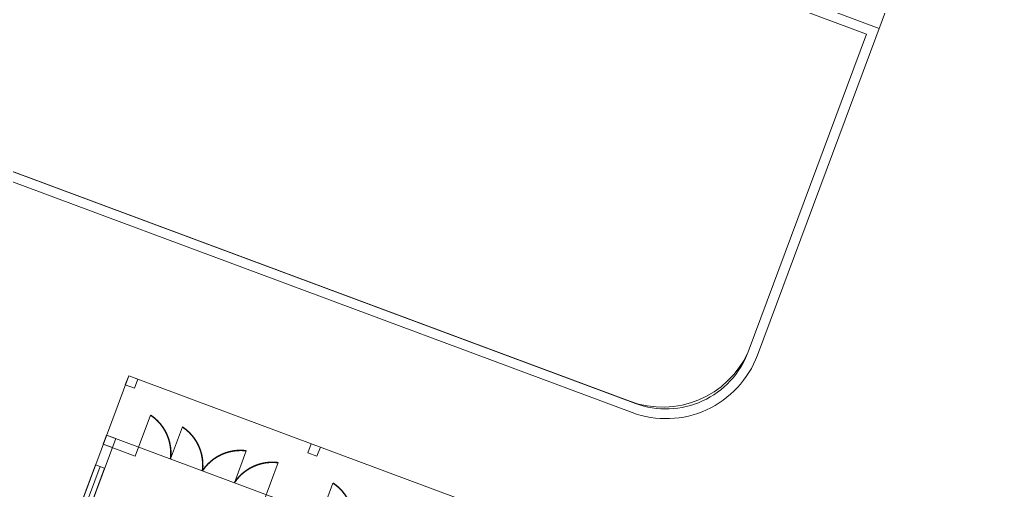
# Model space of a CAD drawing. Extents: x -2063571 to 559285, y 565862 to 1758715.
# Drawn here: x -2062797.891 to -2062797.379, y 566286.08 to 566286.323 of the extents above; entities that cross this region are included whole.
import ezdxf

# ---------------------------------------------------------------- set-up
doc = ezdxf.new("R2010")
doc.units = 0
doc.header["$MEASUREMENT"] = 0
for name, color, linetype, lineweight in [('CHIA LO', 40, 'CONTINUOUS', 0), ('k-duongqh', 7, 'CONTINUOUS', 0), ('k-viahe', 6, 'CONTINUOUS', 15), ('k.thuoc', 253, 'CONTINUOUS', 0), ('leduong', 3, 'CONTINUOUS', 20), ('Q-DUONG', 22, 'CONTINUOUS', 0)]:
    doc.layers.add(name, color=color, linetype=linetype, lineweight=lineweight)

# ---------------------------------------------------------------- blocks, each defined once
blk = doc.blocks.new('MB')
at = {"layer": 'CHIA LO', "color": 8}
blk.add_line((353.275, 626.65), (355.704, 633.173), dxfattribs=at)
blk.add_line((353.275, 626.65), (355.704, 633.173), dxfattribs=at)
blk.add_line((353.275, 626.65), (355.704, 633.173), dxfattribs=at)
blk.add_line((353.275, 626.65), (355.704, 633.173), dxfattribs=at)
blk.add_line((353.275, 626.65), (355.704, 633.173), dxfattribs=at)
blk.add_line((353.275, 626.65), (355.704, 633.173), dxfattribs=at)
blk.add_line((353.275, 626.65), (355.704, 633.173), dxfattribs=at)
at = {"layer": 'CHIA LO', "color": 8, "flags": 128}
for points in [[(361.39, 619.359), (353.991, 599.492, -0.414214), (353.09, 599.08), (316.543, 612.692, -0.414214), (316.131, 613.592), (324.053, 634.865, -0.414214), (324.954, 635.276), (350.772, 625.661)], [(361.39, 619.359), (353.991, 599.492, -0.414214), (353.09, 599.08), (316.543, 612.692, -0.414214), (316.131, 613.592), (324.053, 634.865, -0.414214), (324.954, 635.276), (350.772, 625.661)], [(361.39, 619.359), (353.991, 599.492, -0.414214), (353.09, 599.08), (316.543, 612.692, -0.414214), (316.131, 613.592), (324.053, 634.865, -0.414214), (324.954, 635.276), (350.772, 625.661)], [(361.39, 619.359), (353.991, 599.492, -0.414214), (353.09, 599.08), (316.543, 612.692, -0.414214), (316.131, 613.592), (324.053, 634.865, -0.414214), (324.954, 635.276), (350.772, 625.661)], [(361.39, 619.359), (353.991, 599.492, -0.414214), (353.09, 599.08), (316.543, 612.692, -0.414214), (316.131, 613.592), (324.053, 634.865, -0.414214), (324.954, 635.276), (350.772, 625.661)], [(361.39, 619.359), (353.991, 599.492, -0.414214), (353.09, 599.08), (316.543, 612.692, -0.414214), (316.131, 613.592), (324.053, 634.865, -0.414214), (324.954, 635.276), (350.772, 625.661)], [(361.39, 619.359), (353.991, 599.492, -0.414214), (353.09, 599.08), (316.543, 612.692, -0.414214), (316.131, 613.592), (324.053, 634.865, -0.414214), (324.954, 635.276), (350.772, 625.661)], [(361.202, 619.429), (353.803, 599.562, -0.414214), (353.16, 599.268), (316.612, 612.879, -0.414214), (316.318, 613.522), (324.241, 634.795, -0.414214), (324.884, 635.089), (350.702, 625.474)], [(361.202, 619.429), (353.803, 599.562, -0.414214), (353.16, 599.268), (316.612, 612.879, -0.414214), (316.318, 613.522), (324.241, 634.795, -0.414214), (324.884, 635.089), (350.702, 625.474)], [(361.202, 619.429), (353.803, 599.562, -0.414214), (353.16, 599.268), (316.612, 612.879, -0.414214), (316.318, 613.522), (324.241, 634.795, -0.414214), (324.884, 635.089), (350.702, 625.474)], [(361.202, 619.429), (353.803, 599.562, -0.414214), (353.16, 599.268), (316.612, 612.879, -0.414214), (316.318, 613.522), (324.241, 634.795, -0.414214), (324.884, 635.089), (350.702, 625.474)], [(361.202, 619.429), (353.803, 599.562, -0.414214), (353.16, 599.268), (316.612, 612.879, -0.414214), (316.318, 613.522), (324.241, 634.795, -0.414214), (324.884, 635.089), (350.702, 625.474)], [(361.202, 619.429), (353.803, 599.562, -0.414214), (353.16, 599.268), (316.612, 612.879, -0.414214), (316.318, 613.522), (324.241, 634.795, -0.414214), (324.884, 635.089), (350.702, 625.474)], [(361.202, 619.429), (353.803, 599.562, -0.414214), (353.16, 599.268), (316.612, 612.879, -0.414214), (316.318, 613.522), (324.241, 634.795, -0.414214), (324.884, 635.089), (350.702, 625.474)]]:
    blk.add_lwpolyline(points, format="xyb", dxfattribs=at)
at = {"layer": 'CHIA LO', "color": 8}
for radius, end in [(2, 339.5731), (2, 339.5731), (2, 339.5731), (2, 339.5731), (2, 339.5731), (2, 339.5731), (2, 339.5731), (1.8, 339.574), (1.8, 339.574), (1.8, 339.574), (1.8, 339.574), (1.8, 339.574), (1.8, 339.574), (1.8, 339.574)]:
    blk.add_arc((351.4, 627.348), radius, 249.5731, end, dxfattribs=at)
at = {"layer": 'k-duongqh', "color": 8, "ltscale": 0.5}
blk.add_lwpolyline([(361.493, 648.718), (357.917, 639.114), (355.704, 633.173)], dxfattribs=at)
at = {"layer": 'k-viahe', "color": 8, "ltscale": 2}
blk.add_lwpolyline([(353.087, 626.72), (355.517, 633.243), (315.548, 648.129), (301.727, 611.019), (355.705, 590.916), (369.526, 628.026), (361.327, 631.079), (358.897, 624.556, 0.414214), (359.956, 622.241, -0.395128), (361.39, 619.359), (353.991, 599.492, -0.414214), (353.09, 599.08), (316.543, 612.692, -0.485826), (316.197, 613.77), (324.053, 634.865, -0.414214), (324.954, 635.276), (350.653, 625.705, 0.394315), (353.087, 626.72, -0.705401)], format="xyb", dxfattribs=at)
at = {"layer": 'k.thuoc', "color": 8, "ltscale": 0.5}
for p, q in [((339.911, 625.011), (351.344, 620.753)), ((339.911, 625.011), (351.344, 620.753)), ((339.911, 625.011), (351.344, 620.753)), ((339.911, 625.011), (351.344, 620.753)), ((339.911, 625.011), (351.344, 620.753)), ((339.911, 625.011), (351.344, 620.753)), ((339.911, 625.011), (351.344, 620.753)), ((339.842, 624.823), (340.498, 624.579)), ((339.842, 624.823), (340.498, 624.579)), ((339.842, 624.823), (340.498, 624.579)), ((339.842, 624.823), (340.498, 624.579)), ((339.842, 624.823), (340.498, 624.579)), ((339.842, 624.823), (340.498, 624.579)), ((339.842, 624.823), (340.498, 624.579)), ((343.122, 623.602), (343.436, 624.445)), ((343.122, 623.602), (343.436, 624.445)), ((343.122, 623.602), (343.436, 624.445)), ((343.122, 623.602), (343.436, 624.445)), ((343.122, 623.602), (343.436, 624.445)), ((343.122, 623.602), (343.436, 624.445)), ((343.122, 623.602), (343.436, 624.445)), ((339.778, 624.365), (339.359, 623.24)), ((339.778, 624.365), (339.359, 623.24)), ((339.778, 624.365), (339.359, 623.24)), ((339.778, 624.365), (339.359, 623.24)), ((339.778, 624.365), (339.359, 623.24)), ((339.778, 624.365), (339.359, 623.24)), ((339.778, 624.365), (339.359, 623.24))]:
    blk.add_line(p, q, dxfattribs=at)
for points in [[(338.201, 620.419), (349.634, 616.161), (351.798, 621.971), (340.365, 626.229)], [(338.201, 620.419), (349.634, 616.161), (351.798, 621.971), (340.365, 626.229)], [(338.201, 620.419), (349.634, 616.161), (351.798, 621.971), (340.365, 626.229)], [(338.201, 620.419), (349.634, 616.161), (351.798, 621.971), (340.365, 626.229)], [(338.201, 620.419), (349.634, 616.161), (351.798, 621.971), (340.365, 626.229)], [(338.201, 620.419), (349.634, 616.161), (351.798, 621.971), (340.365, 626.229)], [(338.201, 620.419), (349.634, 616.161), (351.798, 621.971), (340.365, 626.229)], [(340.365, 626.229), (340.553, 626.159), (340.483, 625.972), (340.295, 626.041)], [(340.365, 626.229), (340.553, 626.159), (340.483, 625.972), (340.295, 626.041)], [(340.365, 626.229), (340.553, 626.159), (340.483, 625.972), (340.295, 626.041)], [(340.365, 626.229), (340.553, 626.159), (340.483, 625.972), (340.295, 626.041)], [(340.365, 626.229), (340.553, 626.159), (340.483, 625.972), (340.295, 626.041)], [(340.365, 626.229), (340.553, 626.159), (340.483, 625.972), (340.295, 626.041)], [(340.365, 626.229), (340.553, 626.159), (340.483, 625.972), (340.295, 626.041)], [(339.911, 625.011), (340.099, 624.941), (340.029, 624.753), (339.842, 624.823)], [(339.911, 625.011), (340.099, 624.941), (340.029, 624.753), (339.842, 624.823)], [(339.911, 625.011), (340.099, 624.941), (340.029, 624.753), (339.842, 624.823)], [(339.911, 625.011), (340.099, 624.941), (340.029, 624.753), (339.842, 624.823)], [(339.911, 625.011), (340.099, 624.941), (340.029, 624.753), (339.842, 624.823)], [(339.911, 625.011), (340.099, 624.941), (340.029, 624.753), (339.842, 624.823)], [(339.911, 625.011), (340.099, 624.941), (340.029, 624.753), (339.842, 624.823)], [(344.114, 624.833), (344.301, 624.763), (344.231, 624.576), (344.044, 624.645)], [(344.114, 624.833), (344.301, 624.763), (344.231, 624.576), (344.044, 624.645)], [(344.114, 624.833), (344.301, 624.763), (344.231, 624.576), (344.044, 624.645)], [(344.114, 624.833), (344.301, 624.763), (344.231, 624.576), (344.044, 624.645)], [(344.114, 624.833), (344.301, 624.763), (344.231, 624.576), (344.044, 624.645)], [(344.114, 624.833), (344.301, 624.763), (344.231, 624.576), (344.044, 624.645)], [(344.114, 624.833), (344.301, 624.763), (344.231, 624.576), (344.044, 624.645)], [(339.684, 624.399), (339.871, 624.33), (339.452, 623.205), (339.265, 623.275)], [(339.684, 624.399), (339.871, 624.33), (339.452, 623.205), (339.265, 623.275)], [(339.684, 624.399), (339.871, 624.33), (339.452, 623.205), (339.265, 623.275)], [(339.684, 624.399), (339.871, 624.33), (339.452, 623.205), (339.265, 623.275)], [(339.684, 624.399), (339.871, 624.33), (339.452, 623.205), (339.265, 623.275)], [(339.684, 624.399), (339.871, 624.33), (339.452, 623.205), (339.265, 623.275)], [(339.684, 624.399), (339.871, 624.33), (339.452, 623.205), (339.265, 623.275)]]:
    blk.add_lwpolyline(points, close=True, dxfattribs=at)
for points in [[(340.812, 625.422), (340.498, 624.579)], [(340.812, 625.422), (340.498, 624.579)], [(340.812, 625.422), (340.498, 624.579)], [(340.812, 625.422), (340.498, 624.579)], [(340.812, 625.422), (340.498, 624.579)], [(340.812, 625.422), (340.498, 624.579)], [(340.812, 625.422), (340.498, 624.579)], [(341.468, 625.178), (341.223, 624.522)], [(341.468, 625.178), (341.223, 624.522)], [(341.468, 625.178), (341.223, 624.522)], [(341.468, 625.178), (341.223, 624.522)], [(341.468, 625.178), (341.223, 624.522)], [(341.468, 625.178), (341.223, 624.522)], [(341.468, 625.178), (341.223, 624.522)], [(340.099, 624.941), (338.458, 620.536), (339.724, 620.065)], [(340.099, 624.941), (338.458, 620.536), (339.724, 620.065)], [(340.099, 624.941), (338.458, 620.536), (339.724, 620.065)], [(340.099, 624.941), (338.458, 620.536), (339.724, 620.065)], [(340.099, 624.941), (338.458, 620.536), (339.724, 620.065)], [(340.099, 624.941), (338.458, 620.536), (339.724, 620.065)], [(340.099, 624.941), (338.458, 620.536), (339.724, 620.065)], [(342.78, 624.689), (342.535, 624.033)], [(342.78, 624.689), (342.535, 624.033)], [(342.78, 624.689), (342.535, 624.033)], [(342.78, 624.689), (342.535, 624.033)], [(342.78, 624.689), (342.535, 624.033)], [(342.78, 624.689), (342.535, 624.033)], [(342.78, 624.689), (342.535, 624.033)], [(344.56, 624.026), (344.246, 623.183)], [(344.56, 624.026), (344.246, 623.183)], [(344.56, 624.026), (344.246, 623.183)], [(344.56, 624.026), (344.246, 623.183)], [(344.56, 624.026), (344.246, 623.183)], [(344.56, 624.026), (344.246, 623.183)], [(344.56, 624.026), (344.246, 623.183)]]:
    blk.add_lwpolyline(points, dxfattribs=at)
at = {"layer": 'k.thuoc', "color": 8, "ltscale": 0.5, "const_width": 0.03, "flags": 128}
for points in [[(340.812, 625.422, -0.285413), (341.223, 624.522, -1)], [(340.812, 625.422, -0.285413), (341.223, 624.522, -1)], [(340.812, 625.422, -0.285413), (341.223, 624.522, -1)], [(340.812, 625.422, -0.285413), (341.223, 624.522, -1)], [(340.812, 625.422, -0.285413), (341.223, 624.522, -1)], [(340.812, 625.422, -0.285413), (341.223, 624.522, -1)], [(340.812, 625.422, -0.285413), (341.223, 624.522, -1)], [(341.468, 625.178, -0.285413), (341.879, 624.278, -1)], [(341.468, 625.178, -0.285413), (341.879, 624.278, -1)], [(341.468, 625.178, -0.285413), (341.879, 624.278, -1)], [(341.468, 625.178, -0.285413), (341.879, 624.278, -1)], [(341.468, 625.178, -0.285413), (341.879, 624.278, -1)], [(341.468, 625.178, -0.285413), (341.879, 624.278, -1)], [(341.468, 625.178, -0.285413), (341.879, 624.278, -1)], [(342.78, 624.689, 0.285413), (341.879, 624.278, 1)], [(342.78, 624.689, 0.285413), (341.879, 624.278, 1)], [(342.78, 624.689, 0.285413), (341.879, 624.278, 1)], [(342.78, 624.689, 0.285413), (341.879, 624.278, 1)], [(342.78, 624.689, 0.285413), (341.879, 624.278, 1)], [(342.78, 624.689, 0.285413), (341.879, 624.278, 1)], [(342.78, 624.689, 0.285413), (341.879, 624.278, 1)], [(343.436, 624.445, 0.285413), (342.535, 624.033, 1)], [(343.436, 624.445, 0.285413), (342.535, 624.033, 1)], [(343.436, 624.445, 0.285413), (342.535, 624.033, 1)], [(343.436, 624.445, 0.285413), (342.535, 624.033, 1)], [(343.436, 624.445, 0.285413), (342.535, 624.033, 1)], [(343.436, 624.445, 0.285413), (342.535, 624.033, 1)], [(343.436, 624.445, 0.285413), (342.535, 624.033, 1)], [(344.56, 624.026, -0.285413), (344.972, 623.126, -1)], [(344.56, 624.026, -0.285413), (344.972, 623.126, -1)], [(344.56, 624.026, -0.285413), (344.972, 623.126, -1)], [(344.56, 624.026, -0.285413), (344.972, 623.126, -1)], [(344.56, 624.026, -0.285413), (344.972, 623.126, -1)], [(344.56, 624.026, -0.285413), (344.972, 623.126, -1)], [(344.56, 624.026, -0.285413), (344.972, 623.126, -1)]]:
    blk.add_lwpolyline(points, format="xyb", dxfattribs=at)
at = {"layer": 'leduong', "color": 8}
for points in [[(302.404, 613.409), (315.43, 648.386), (355.774, 633.361)], [(358.897, 624.556), (361.327, 631.079), (369.526, 628.026), (355.705, 590.916), (301.727, 611.019), (315.548, 648.129), (355.517, 633.243), (353.087, 626.72)], [(302.557, 613.248), (315.548, 648.129), (355.517, 633.243), (353.087, 626.72)], [(302.557, 613.248), (315.548, 648.129), (355.517, 633.243), (353.087, 626.72)], [(302.557, 613.248), (315.548, 648.129), (355.517, 633.243), (353.087, 626.72)], [(302.557, 613.248), (315.548, 648.129), (355.517, 633.243), (353.087, 626.72)], [(302.557, 613.248), (315.548, 648.129), (355.517, 633.243), (353.087, 626.72)], [(302.557, 613.248), (315.548, 648.129), (355.517, 633.243), (353.087, 626.72)]]:
    blk.add_lwpolyline(points, dxfattribs=at)

msp = doc.modelspace()

# ---------------------------------------------------------------- block references
at = {"layer": 'Q-DUONG', "xscale": 0.02520000000004075, "yscale": 0.02520000000004075, "zscale": 0.02520000000004075}
msp.add_blockref('MB', (-2062806.41175, 566270.35802), dxfattribs=at)

doc.saveas('drawing.dxf')
